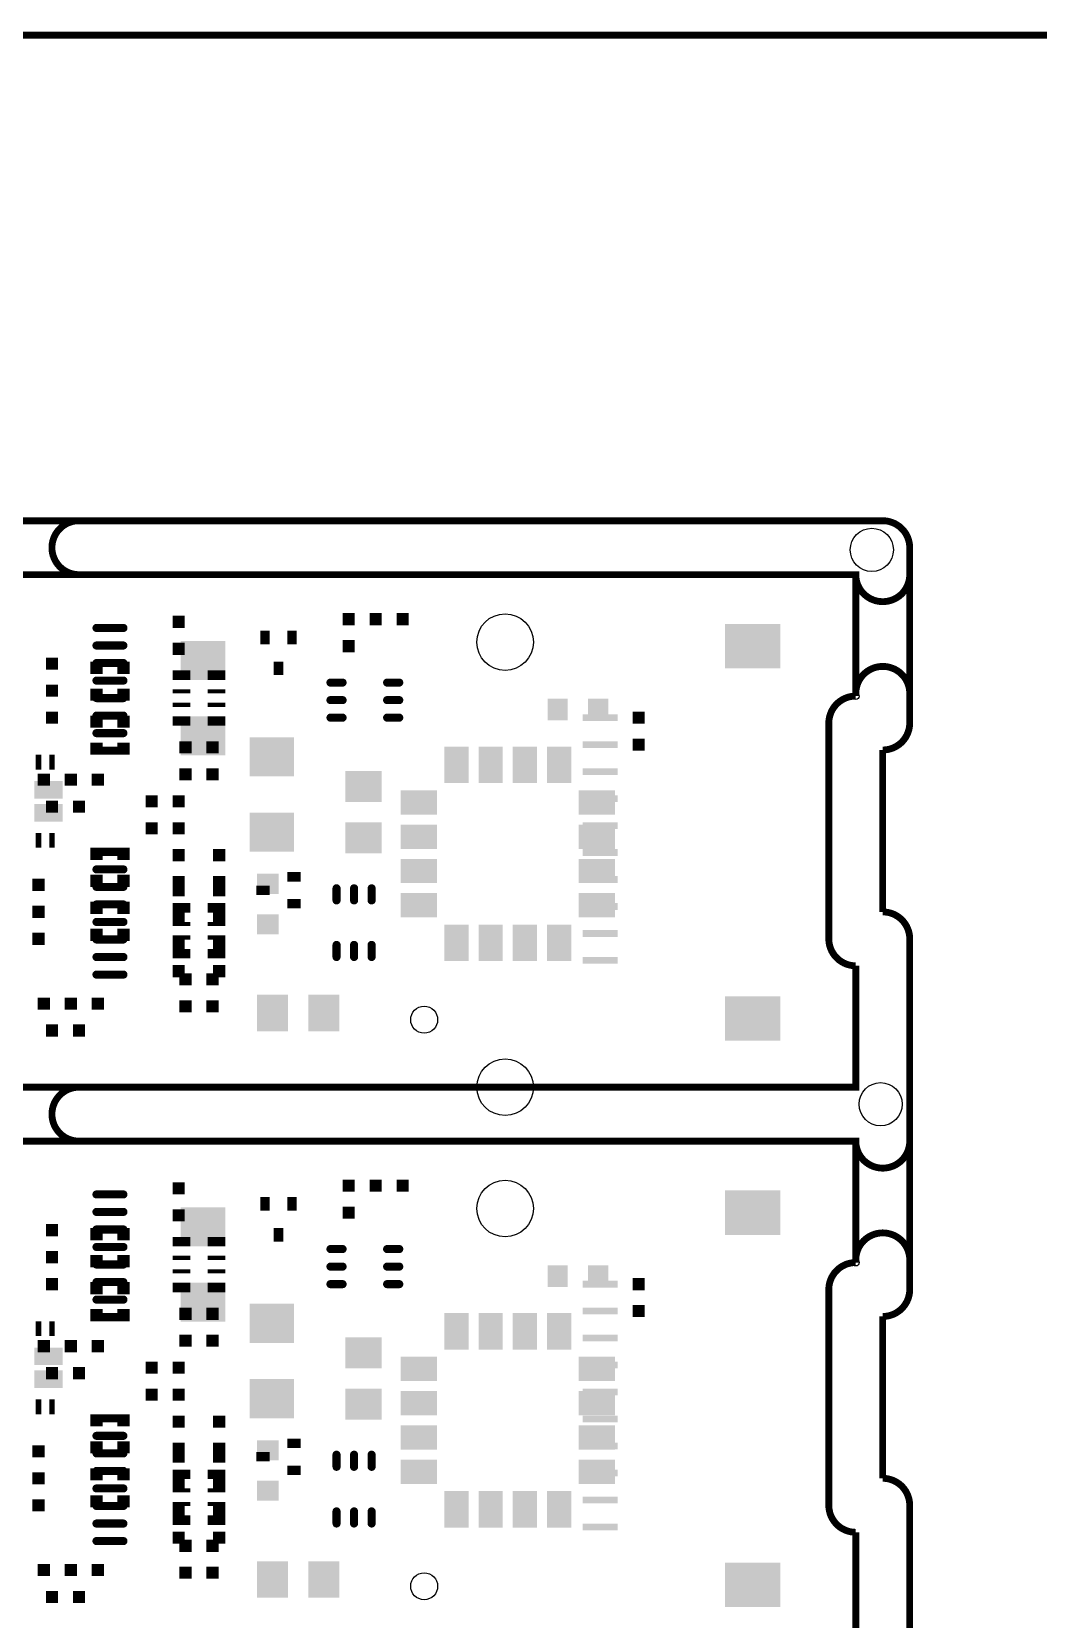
# Model space of a CAD drawing. Header units: inches. Extents: x -27 to 277, y -39 to 189.
# Drawn here: x 87.5 to 124.8, y 129.3 to 188.1 of the extents above; entities that cross this region are included whole.
import ezdxf

# ---------------------------------------------------------------- set-up
doc = ezdxf.new("R2010")
doc.units = ezdxf.units.IN
doc.header["$MEASUREMENT"] = 0
doc.layers.get('0').update_dxf_attribs({"color": 1})
for name, color, linetype in [('11_SPB', 52, 'Continuous'), ('12_SPT', 92, 'Continuous'), ('5_OL', 132, 'Continuous')]:
    doc.layers.add(name, color=color, linetype=linetype)

# ---------------------------------------------------------------- blocks, each defined once
blk = doc.blocks.new('D43ROUND0_254X0_254')
blk.add_circle((0, 0), 0.127)
blk = doc.blocks.new('D44ROUND2_10058X2_10058')
blk.add_circle((0, 0), 1.05)
blk = doc.blocks.new('D47ROUND1_6002X1_6002')
blk.add_circle((0, 0), 0.8)
blk = doc.blocks.new('D178OBLONG1_3X0_3', base_point=(0.65, 0.15))
at = {"const_width": 0.15}
blk.add_lwpolyline([(0.15, 0.225, 1), (0.15, 0.075), (1.15, 0.075, 1), (1.15, 0.225), (0.15, 0.225)], format="xyb", dxfattribs=at)
blk = doc.blocks.new('D177SQUARE0_45001X0_45001')
blk.add_solid([(-0.225005, -0.225005), (0.225005, -0.225005), (-0.225005, 0.225005), (0.225005, 0.225005)])
blk = doc.blocks.new('D181RECTANGLE0_65001X0_15001')
blk.add_solid([(-0.325005, -0.075005), (0.325005, -0.075005), (-0.325005, 0.075005), (0.325005, 0.075005)])
blk = doc.blocks.new('D182RECTANGLE0_65001X0_35001')
blk.add_solid([(-0.325005, -0.175005), (0.325005, -0.175005), (-0.325005, 0.175005), (0.325005, 0.175005)])
blk = doc.blocks.new('D183OBLONG0_75001X0_3', base_point=(0.375, 0.15))
at = {"const_width": 0.15}
blk.add_lwpolyline([(0.15, 0.225, 1), (0.15, 0.075), (0.60001, 0.075, 1), (0.60001, 0.225), (0.15, 0.225)], format="xyb", dxfattribs=at)
blk = doc.blocks.new('D185RECTANGLE1_15001X1_35001')
blk.add_solid([(-0.575005, -0.675005), (0.575005, -0.675005), (-0.575005, 0.675005), (0.575005, 0.675005)])
blk = doc.blocks.new('D188OBLONG0_3X0_75001', base_point=(0.15, 0.375))
at = {"const_width": 0.15}
blk.add_lwpolyline([(0.075, 0.15, 1), (0.225, 0.15), (0.225, 0.60001, 1), (0.075, 0.60001), (0.075, 0.15)], format="xyb", dxfattribs=at)
blk = doc.blocks.new('D191RECTANGLE1_65001X1_45001')
blk.add_solid([(-0.825005, -0.725005), (0.825005, -0.725005), (-0.825005, 0.725005), (0.825005, 0.725005)])
blk = doc.blocks.new('D192RECTANGLE1_35001X1_15001')
blk.add_solid([(-0.675005, -0.575005), (0.675005, -0.575005), (-0.675005, 0.575005), (0.675005, 0.575005)])
blk = doc.blocks.new('D193RECTANGLE0_5X0_35001')
blk.add_solid([(-0.25, -0.175005), (0.25, -0.175005), (-0.25, 0.175005), (0.25, 0.175005)])
blk = doc.blocks.new('D184RECTANGLE0_75001X0_8')
blk.add_solid([(-0.375005, -0.4), (0.375005, -0.4), (-0.375005, 0.4), (0.375005, 0.4)])
blk = doc.blocks.new('D196RECTANGLE0_9X1_35001')
blk.add_solid([(-0.45, -0.675005), (0.45, -0.675005), (-0.45, 0.675005), (0.45, 0.675005)])
blk = doc.blocks.new('D197RECTANGLE1_35001X0_9')
blk.add_solid([(-0.675005, -0.45), (0.675005, -0.45), (-0.675005, 0.45), (0.675005, 0.45)])
blk = doc.blocks.new('D198RECTANGLE0_35001X0_5')
blk.add_solid([(-0.175005, -0.25), (0.175005, -0.25), (-0.175005, 0.25), (0.175005, 0.25)])
blk = doc.blocks.new('D45ROUND1X1')
blk.add_circle((0, 0), 0.5)
blk = doc.blocks.new('D203RECTANGLE0_2X0_55001')
blk.add_solid([(-0.1, -0.275005), (0.1, -0.275005), (-0.1, 0.275005), (0.1, 0.275005)])
blk = doc.blocks.new('D204RECTANGLE2_05001X1_65001')
blk.add_solid([(-1.025005, -0.825005), (1.025005, -0.825005), (-1.025005, 0.825005), (1.025005, 0.825005)])
blk = doc.blocks.new('D205RECTANGLE1_3X0_25001')
blk.add_solid([(-0.65, -0.125005), (0.65, -0.125005), (-0.65, 0.125005), (0.65, 0.125005)])
blk = doc.blocks.new('D179RECTANGLE0_8X0_75001')
blk.add_solid([(-0.4, -0.375005), (0.4, -0.375005), (-0.4, 0.375005), (0.4, 0.375005)])
blk = doc.blocks.new('D211RECTANGLE1_05001X0_65001')
blk.add_solid([(-0.525005, -0.325005), (0.525005, -0.325005), (-0.525005, 0.325005), (0.525005, 0.325005)])

msp = doc.modelspace()

# ---------------------------------------------------------------- linework, layer by layer
at = {"layer": '5_OL', "const_width": 0.254}
for points in [[(274.1295, 188.00064), (-24.5999, 188.00064)], [(25.07996, 169.99966), (118.999, 169.99966)], [(119.99976, 168.9989), (119.99976, 162.49904)], [(118.00078, 163.4998), (118.00078, 168.00068), (26.08072, 168.00068), (26.08072, 165.49878)], [(118.00078, 163.4998), (118.00078, 168.00068), (26.08072, 168.00068), (26.08072, 165.49878)], [(117.00002, 154.50058), (117.00002, 162.49904)], [(117.00002, 154.50058), (117.00002, 162.49904)], [(118.999, 161.50082), (118.999, 155.4988)], [(119.99976, 154.50058), (119.99976, 141.50086)], [(11.0998, 150.29942), (11.0998, 148.99894), (118.00078, 148.99894), (118.00078, 153.49982)], [(11.0998, 150.29942), (11.0998, 148.99894), (118.00078, 148.99894), (118.00078, 153.49982)], [(118.00078, 142.49908), (118.00078, 146.99996), (26.08072, 146.99996), (26.08072, 144.5006)], [(118.00078, 142.49908), (118.00078, 146.99996), (26.08072, 146.99996), (26.08072, 144.5006)], [(117.00002, 133.49986), (117.00002, 141.50086)], [(117.00002, 133.49986), (117.00002, 141.50086)], [(118.999, 140.5001), (118.999, 134.50062)], [(119.99976, 133.49986), (119.99976, 120.50014)], [(11.0998, 129.2987), (11.0998, 128.00076), (118.00078, 128.00076), (118.00078, 132.4991)], [(11.0998, 129.30124), (11.0998, 128.00076), (118.00078, 128.00076), (118.00078, 132.4991)]]:
    msp.add_lwpolyline(points, dxfattribs=at)
for points in [[(88.19896, 168.9989, -0.414214), (89.19972, 169.99966)], [(118.999, 169.99966, -0.414214), (119.99976, 168.9989)], [(89.19972, 168.00068, -0.41347), (88.19896, 168.9989)], [(118.999, 166.99992, -0.414214), (118.00078, 168.00068)], [(119.99976, 168.00068, -0.414214), (118.999, 166.99992)], [(118.00078, 163.59886, -0.41347), (118.999, 164.59962)], [(118.999, 164.59962, -0.414214), (119.99976, 163.59886)], [(117.00002, 162.49904, -0.414214), (118.00078, 163.4998)], [(117.00002, 162.49904, -0.414214), (118.00078, 163.4998)], [(119.99976, 162.49904, -0.414214), (118.999, 161.50082)], [(118.999, 155.4988, -0.41347), (119.99976, 154.50058)], [(118.00078, 153.49982, -0.414214), (117.00002, 154.50058)], [(118.00078, 153.49982, -0.414214), (117.00002, 154.50058)], [(88.19896, 148.00072, -0.414214), (89.19972, 148.99894)], [(88.19896, 148.00072, -0.414214), (89.19972, 148.99894)], [(89.19972, 146.99996, -0.414214), (88.19896, 148.00072)], [(89.19972, 146.99996, -0.414214), (88.19896, 148.00072)], [(118.999, 145.9992, -0.414214), (118.00078, 146.99996)], [(118.999, 145.9992, -0.414214), (118.00078, 146.99996)], [(119.99976, 146.99996, -0.414214), (118.999, 145.9992)], [(119.99976, 146.99996, -0.414214), (118.999, 145.9992)], [(118.00078, 142.60068, -0.413469), (118.999, 143.5989)], [(118.00078, 142.60068, -0.413469), (118.999, 143.5989)], [(118.999, 143.5989, -0.41347), (119.99976, 142.60068)], [(118.999, 143.5989, -0.41347), (119.99976, 142.60068)], [(117.00002, 141.50086, -0.414214), (118.00078, 142.49908)], [(117.00002, 141.50086, -0.414214), (118.00078, 142.49908)], [(119.99976, 141.50086, -0.414214), (118.999, 140.5001)], [(118.999, 134.50062, -0.414214), (119.99976, 133.49986)], [(118.00078, 132.4991, -0.414214), (117.00002, 133.49986)], [(118.00078, 132.4991, -0.414214), (117.00002, 133.49986)]]:
    msp.add_lwpolyline(points, format="xyb", dxfattribs=at)

# ---------------------------------------------------------------- block references
at = {"layer": '11_SPB'}
for name, p in [('D177SQUARE0_45001X0_45001', (99.1997, 166.34968)), ('D177SQUARE0_45001X0_45001', (100.20046, 166.34968)), ('D177SQUARE0_45001X0_45001', (101.20122, 166.34968)), ('D178OBLONG1_3X0_3', (90.35034, 166.02456)), ('D177SQUARE0_45001X0_45001', (92.9005, 166.25062)), ('D178OBLONG1_3X0_3', (90.35034, 165.37432)), ('D177SQUARE0_45001X0_45001', (92.9005, 165.24986)), ('D198RECTANGLE0_35001X0_5', (96.1009, 165.67404)), ('D198RECTANGLE0_35001X0_5', (97.09912, 165.67404)), ('D177SQUARE0_45001X0_45001', (99.1997, 165.34892)), ('D178OBLONG1_3X0_3', (90.35034, 164.72408)), ('D178OBLONG1_3X0_3', (90.35034, 164.07384)), ('D182RECTANGLE0_65001X0_35001', (92.99956, 164.2745)), ('D182RECTANGLE0_65001X0_35001', (94.30004, 164.2745)), ('D198RECTANGLE0_35001X0_5', (96.59874, 164.52596)), ('D181RECTANGLE0_65001X0_15001', (92.99956, 163.67506)), ('D181RECTANGLE0_65001X0_15001', (94.30004, 163.67506)), ('D183OBLONG0_75001X0_3', (98.75012, 164.00018)), ('D183OBLONG0_75001X0_3', (100.8507, 164.00018)), ('D178OBLONG1_3X0_3', (90.35034, 163.4236)), ('D181RECTANGLE0_65001X0_15001', (92.99956, 163.17468)), ('D181RECTANGLE0_65001X0_15001', (94.30004, 163.17468)), ('D183OBLONG0_75001X0_3', (98.75012, 163.34994)), ('D183OBLONG0_75001X0_3', (100.8507, 163.34994)), ('D184RECTANGLE0_75001X0_8', (106.94924, 162.99942)), ('D184RECTANGLE0_75001X0_8', (108.45038, 162.99942)), ('D178OBLONG1_3X0_3', (90.35034, 162.7759)), ('D182RECTANGLE0_65001X0_35001', (92.99956, 162.57524)), ('D182RECTANGLE0_65001X0_35001', (94.30004, 162.57524)), ('D183OBLONG0_75001X0_3', (98.75012, 162.6997)), ('D183OBLONG0_75001X0_3', (100.8507, 162.6997)), ('D177SQUARE0_45001X0_45001', (109.94898, 162.6997)), ('D178OBLONG1_3X0_3', (90.35034, 162.12566)), ('D191RECTANGLE1_65001X1_45001', (96.34982, 161.24682)), ('D177SQUARE0_45001X0_45001', (109.94898, 161.69894)), ('D178OBLONG1_3X0_3', (90.35034, 161.47542)), ('D177SQUARE0_45001X0_45001', (93.14942, 161.59988)), ('D177SQUARE0_45001X0_45001', (94.15018, 161.59988)), ('D196RECTANGLE0_9X1_35001', (103.19512, 160.94964)), ('D196RECTANGLE0_9X1_35001', (104.46512, 160.94964)), ('D196RECTANGLE0_9X1_35001', (105.73512, 160.94964)), ('D196RECTANGLE0_9X1_35001', (107.00512, 160.94964)), ('D177SQUARE0_45001X0_45001', (93.14942, 160.59912)), ('D177SQUARE0_45001X0_45001', (94.15018, 160.59912)), ('D192RECTANGLE1_35001X1_15001', (99.75088, 160.15208)), ('D177SQUARE0_45001X0_45001', (87.89924, 160.401)), ('D177SQUARE0_45001X0_45001', (88.9, 160.401)), ('D177SQUARE0_45001X0_45001', (89.90076, 160.401)), ('D177SQUARE0_45001X0_45001', (88.19896, 159.40024)), ('D177SQUARE0_45001X0_45001', (89.19972, 159.40024)), ('D177SQUARE0_45001X0_45001', (91.89974, 159.6009)), ('D177SQUARE0_45001X0_45001', (92.9005, 159.6009)), ('D197RECTANGLE1_35001X0_9', (101.80066, 159.55518)), ('D197RECTANGLE1_35001X0_9', (108.39958, 159.55518)), ('D191RECTANGLE1_65001X1_45001', (96.34982, 158.45282)), ('D177SQUARE0_45001X0_45001', (91.89974, 158.60014)), ('D177SQUARE0_45001X0_45001', (92.9005, 158.60014)), ('D192RECTANGLE1_35001X1_15001', (99.75088, 158.24708)), ('D197RECTANGLE1_35001X0_9', (101.80066, 158.28518)), ('D197RECTANGLE1_35001X0_9', (108.39958, 158.28518)), ('D178OBLONG1_3X0_3', (90.35034, 157.72384)), ('D177SQUARE0_45001X0_45001', (92.9005, 157.59938)), ('D177SQUARE0_45001X0_45001', (94.3991, 157.59938)), ('D178OBLONG1_3X0_3', (90.35034, 157.0736)), ('D197RECTANGLE1_35001X0_9', (101.80066, 157.01518)), ('D197RECTANGLE1_35001X0_9', (108.39958, 157.01518)), ('D178OBLONG1_3X0_3', (90.35034, 156.4259)), ('D177SQUARE0_45001X0_45001', (92.9005, 156.59862)), ('D177SQUARE0_45001X0_45001', (94.3991, 156.59862)), ('D193RECTANGLE0_5X0_35001', (97.17532, 156.79928)), ('D193RECTANGLE0_5X0_35001', (96.0247, 156.2989)), ('D193RECTANGLE0_5X0_35001', (97.17532, 155.80106)), ('D188OBLONG0_3X0_75001', (98.75012, 156.14904)), ('D188OBLONG0_3X0_75001', (99.40036, 156.14904)), ('D188OBLONG0_3X0_75001', (100.0506, 156.14904)), ('D197RECTANGLE1_35001X0_9', (101.80066, 155.74518)), ('D197RECTANGLE1_35001X0_9', (108.39958, 155.74518)), ('D178OBLONG1_3X0_3', (90.35034, 155.77566)), ('D182RECTANGLE0_65001X0_35001', (92.99956, 155.64866)), ('D182RECTANGLE0_65001X0_35001', (94.30004, 155.64866)), ('D178OBLONG1_3X0_3', (90.35034, 155.12542)), ('D181RECTANGLE0_65001X0_15001', (92.99956, 155.04922)), ('D181RECTANGLE0_65001X0_15001', (94.30004, 155.04922)), ('D196RECTANGLE0_9X1_35001', (103.19512, 154.35072)), ('D196RECTANGLE0_9X1_35001', (104.46512, 154.35072)), ('D196RECTANGLE0_9X1_35001', (105.73512, 154.35072)), ('D196RECTANGLE0_9X1_35001', (107.00512, 154.35072)), ('D178OBLONG1_3X0_3', (90.35034, 154.47518)), ('D181RECTANGLE0_65001X0_15001', (92.99956, 154.54884)), ('D181RECTANGLE0_65001X0_15001', (94.30004, 154.54884)), ('D188OBLONG0_3X0_75001', (98.75012, 154.051)), ('D188OBLONG0_3X0_75001', (99.40036, 154.051)), ('D188OBLONG0_3X0_75001', (100.0506, 154.051)), ('D178OBLONG1_3X0_3', (90.35034, 153.82494)), ('D182RECTANGLE0_65001X0_35001', (92.99956, 153.9494)), ('D182RECTANGLE0_65001X0_35001', (94.30004, 153.9494)), ('D178OBLONG1_3X0_3', (90.35034, 153.1747)), ('D177SQUARE0_45001X0_45001', (93.14942, 152.99944)), ('D177SQUARE0_45001X0_45001', (94.15018, 152.99944)), ('D177SQUARE0_45001X0_45001', (87.89924, 152.10028)), ('D177SQUARE0_45001X0_45001', (88.9, 152.10028)), ('D177SQUARE0_45001X0_45001', (89.90076, 152.10028)), ('D177SQUARE0_45001X0_45001', (93.14942, 151.99868)), ('D177SQUARE0_45001X0_45001', (94.15018, 151.99868)), ('D185RECTANGLE1_15001X1_35001', (96.37268, 151.74976)), ('D185RECTANGLE1_15001X1_35001', (98.27768, 151.74976)), ('D45ROUND1X1', (101.99878, 151.50084)), ('D177SQUARE0_45001X0_45001', (88.19896, 151.09952)), ('D177SQUARE0_45001X0_45001', (89.19972, 151.09952)), ('D177SQUARE0_45001X0_45001', (92.9005, 145.2499)), ('D177SQUARE0_45001X0_45001', (99.1997, 145.34896)), ('D177SQUARE0_45001X0_45001', (100.20046, 145.34896)), ('D177SQUARE0_45001X0_45001', (101.20122, 145.34896)), ('D178OBLONG1_3X0_3', (90.35034, 145.02384)), ('D198RECTANGLE0_35001X0_5', (96.1009, 144.67586)), ('D198RECTANGLE0_35001X0_5', (97.09912, 144.67586)), ('D178OBLONG1_3X0_3', (90.35034, 144.37614)), ('D177SQUARE0_45001X0_45001', (92.9005, 144.24914)), ('D177SQUARE0_45001X0_45001', (99.1997, 144.35074)), ('D178OBLONG1_3X0_3', (90.35034, 143.7259)), ('D198RECTANGLE0_35001X0_5', (96.59874, 143.52524)), ('D178OBLONG1_3X0_3', (90.35034, 143.07566)), ('D182RECTANGLE0_65001X0_35001', (92.99956, 143.27378)), ('D182RECTANGLE0_65001X0_35001', (94.30004, 143.27378)), ('D183OBLONG0_75001X0_3', (98.75012, 142.99946)), ('D183OBLONG0_75001X0_3', (100.8507, 142.99946)), ('D178OBLONG1_3X0_3', (90.35034, 142.42542)), ('D181RECTANGLE0_65001X0_15001', (92.99956, 142.67434)), ('D181RECTANGLE0_65001X0_15001', (94.30004, 142.67434)), ('D183OBLONG0_75001X0_3', (98.75012, 142.34922)), ('D183OBLONG0_75001X0_3', (100.8507, 142.34922)), ('D178OBLONG1_3X0_3', (90.35034, 141.77518)), ('D181RECTANGLE0_65001X0_15001', (92.99956, 142.17396)), ('D181RECTANGLE0_65001X0_15001', (94.30004, 142.17396)), ('D183OBLONG0_75001X0_3', (98.75012, 141.69898)), ('D183OBLONG0_75001X0_3', (100.8507, 141.69898)), ('D184RECTANGLE0_75001X0_8', (106.94924, 141.9987)), ('D184RECTANGLE0_75001X0_8', (108.45038, 141.9987)), ('D177SQUARE0_45001X0_45001', (109.94898, 141.69898)), ('D178OBLONG1_3X0_3', (90.35034, 141.12494)), ('D182RECTANGLE0_65001X0_35001', (92.99956, 141.57452)), ('D182RECTANGLE0_65001X0_35001', (94.30004, 141.57452)), ('D177SQUARE0_45001X0_45001', (93.14942, 140.59916)), ('D177SQUARE0_45001X0_45001', (94.15018, 140.59916)), ('D191RECTANGLE1_65001X1_45001', (96.34982, 140.2461)), ('D177SQUARE0_45001X0_45001', (109.94898, 140.70076)), ('D178OBLONG1_3X0_3', (90.35034, 140.4747)), ('D196RECTANGLE0_9X1_35001', (103.19512, 139.94892)), ('D196RECTANGLE0_9X1_35001', (104.46512, 139.94892)), ('D196RECTANGLE0_9X1_35001', (105.73512, 139.94892)), ('D196RECTANGLE0_9X1_35001', (107.00512, 139.94892)), ('D177SQUARE0_45001X0_45001', (87.89924, 139.40028)), ('D177SQUARE0_45001X0_45001', (88.9, 139.40028)), ('D177SQUARE0_45001X0_45001', (89.90076, 139.40028)), ('D177SQUARE0_45001X0_45001', (93.14942, 139.60094)), ('D177SQUARE0_45001X0_45001', (94.15018, 139.60094)), ('D192RECTANGLE1_35001X1_15001', (99.75088, 139.15136)), ('D197RECTANGLE1_35001X0_9', (101.80066, 138.55446)), ('D197RECTANGLE1_35001X0_9', (108.39958, 138.55446)), ('D177SQUARE0_45001X0_45001', (88.19896, 138.39952)), ('D177SQUARE0_45001X0_45001', (89.19972, 138.39952)), ('D177SQUARE0_45001X0_45001', (91.89974, 138.60018)), ('D177SQUARE0_45001X0_45001', (92.9005, 138.60018)), ('D177SQUARE0_45001X0_45001', (91.89974, 137.59942)), ('D177SQUARE0_45001X0_45001', (92.9005, 137.59942)), ('D191RECTANGLE1_65001X1_45001', (96.34982, 137.4521)), ('D192RECTANGLE1_35001X1_15001', (99.75088, 137.24636)), ('D197RECTANGLE1_35001X0_9', (101.80066, 137.28446)), ('D197RECTANGLE1_35001X0_9', (108.39958, 137.28446)), ('D178OBLONG1_3X0_3', (90.35034, 136.72566)), ('D177SQUARE0_45001X0_45001', (92.9005, 136.59866)), ('D177SQUARE0_45001X0_45001', (94.3991, 136.59866)), ('D178OBLONG1_3X0_3', (90.35034, 136.07542)), ('D193RECTANGLE0_5X0_35001', (97.17532, 135.8011)), ('D197RECTANGLE1_35001X0_9', (101.80066, 136.01446)), ('D197RECTANGLE1_35001X0_9', (108.39958, 136.01446)), ('D178OBLONG1_3X0_3', (90.35034, 135.42518)), ('D177SQUARE0_45001X0_45001', (92.9005, 135.60044)), ('D177SQUARE0_45001X0_45001', (94.3991, 135.60044)), ('D193RECTANGLE0_5X0_35001', (96.0247, 135.30072)), ('D188OBLONG0_3X0_75001', (98.75012, 135.15086)), ('D188OBLONG0_3X0_75001', (99.40036, 135.15086)), ('D188OBLONG0_3X0_75001', (100.0506, 135.15086)), ('D178OBLONG1_3X0_3', (90.35034, 134.77494)), ('D182RECTANGLE0_65001X0_35001', (92.99956, 134.65048)), ('D182RECTANGLE0_65001X0_35001', (94.30004, 134.65048)), ('D193RECTANGLE0_5X0_35001', (97.17532, 134.80034)), ('D197RECTANGLE1_35001X0_9', (101.80066, 134.74446)), ('D197RECTANGLE1_35001X0_9', (108.39958, 134.74446)), ('D178OBLONG1_3X0_3', (90.35034, 134.1247)), ('D178OBLONG1_3X0_3', (90.35034, 133.47446)), ('D181RECTANGLE0_65001X0_15001', (92.99956, 134.05104)), ('D181RECTANGLE0_65001X0_15001', (92.99956, 133.55066)), ('D181RECTANGLE0_65001X0_15001', (94.30004, 134.05104)), ('D181RECTANGLE0_65001X0_15001', (94.30004, 133.55066)), ('D196RECTANGLE0_9X1_35001', (103.19512, 133.35)), ('D196RECTANGLE0_9X1_35001', (104.46512, 133.35)), ('D196RECTANGLE0_9X1_35001', (105.73512, 133.35)), ('D196RECTANGLE0_9X1_35001', (107.00512, 133.35)), ('D182RECTANGLE0_65001X0_35001', (92.99956, 132.94868)), ('D182RECTANGLE0_65001X0_35001', (94.30004, 132.94868)), ('D188OBLONG0_3X0_75001', (98.75012, 133.05028)), ('D188OBLONG0_3X0_75001', (99.40036, 133.05028)), ('D188OBLONG0_3X0_75001', (100.0506, 133.05028)), ('D178OBLONG1_3X0_3', (90.35034, 132.82422)), ('D178OBLONG1_3X0_3', (90.35034, 132.17398)), ('D177SQUARE0_45001X0_45001', (93.14942, 131.99872)), ('D177SQUARE0_45001X0_45001', (94.15018, 131.99872)), ('D177SQUARE0_45001X0_45001', (87.89924, 131.09956)), ('D177SQUARE0_45001X0_45001', (88.9, 131.09956)), ('D177SQUARE0_45001X0_45001', (89.90076, 131.09956)), ('D185RECTANGLE1_15001X1_35001', (96.37268, 130.74904)), ('D185RECTANGLE1_15001X1_35001', (98.27768, 130.74904)), ('D177SQUARE0_45001X0_45001', (93.14942, 131.0005)), ('D177SQUARE0_45001X0_45001', (94.15018, 131.0005)), ('D45ROUND1X1', (101.99878, 130.50012)), ('D177SQUARE0_45001X0_45001', (88.19896, 130.0988)), ('D177SQUARE0_45001X0_45001', (89.19972, 130.0988))]:
    msp.add_blockref(name, p, dxfattribs=at)
at = {"layer": '12_SPT'}
for name, p in [('D204RECTANGLE2_05001X1_65001', (114.18062, 165.34892)), ('D191RECTANGLE1_65001X1_45001', (93.79966, 164.8206)), ('D177SQUARE0_45001X0_45001', (88.19896, 164.69868)), ('D177SQUARE0_45001X0_45001', (89.84996, 164.54882)), ('D177SQUARE0_45001X0_45001', (90.85072, 164.54882)), ('D177SQUARE0_45001X0_45001', (88.19896, 163.70046)), ('D177SQUARE0_45001X0_45001', (89.84996, 163.5506)), ('D177SQUARE0_45001X0_45001', (90.85072, 163.5506)), ('D177SQUARE0_45001X0_45001', (88.19896, 162.6997)), ('D177SQUARE0_45001X0_45001', (89.84996, 162.54984)), ('D177SQUARE0_45001X0_45001', (90.85072, 162.54984)), ('D191RECTANGLE1_65001X1_45001', (93.79966, 162.0266)), ('D205RECTANGLE1_3X0_25001', (108.51896, 162.6997)), ('D203RECTANGLE0_2X0_55001', (87.70112, 161.0487)), ('D203RECTANGLE0_2X0_55001', (88.19896, 161.0487)), ('D177SQUARE0_45001X0_45001', (89.84996, 161.54908)), ('D177SQUARE0_45001X0_45001', (90.85072, 161.54908)), ('D205RECTANGLE1_3X0_25001', (108.51896, 161.69894)), ('D205RECTANGLE1_3X0_25001', (108.51896, 160.70072)), ('D211RECTANGLE1_05001X0_65001', (88.0745, 160.02508)), ('D211RECTANGLE1_05001X0_65001', (88.0745, 159.17418)), ('D205RECTANGLE1_3X0_25001', (108.51896, 159.69996)), ('D203RECTANGLE0_2X0_55001', (87.70112, 158.15056)), ('D203RECTANGLE0_2X0_55001', (88.19896, 158.15056)), ('D205RECTANGLE1_3X0_25001', (108.51896, 158.6992)), ('D177SQUARE0_45001X0_45001', (89.84996, 157.65018)), ('D177SQUARE0_45001X0_45001', (90.85072, 157.65018)), ('D205RECTANGLE1_3X0_25001', (108.51896, 157.70098)), ('D177SQUARE0_45001X0_45001', (87.70112, 156.49956)), ('D177SQUARE0_45001X0_45001', (89.84996, 156.64942)), ('D177SQUARE0_45001X0_45001', (90.85072, 156.64942)), ('D179RECTANGLE0_8X0_75001', (96.19996, 156.5402)), ('D205RECTANGLE1_3X0_25001', (108.51896, 156.70022)), ('D177SQUARE0_45001X0_45001', (92.9005, 156.2989)), ('D177SQUARE0_45001X0_45001', (94.3991, 156.2989)), ('D177SQUARE0_45001X0_45001', (87.70112, 155.4988)), ('D177SQUARE0_45001X0_45001', (89.84996, 155.64866)), ('D177SQUARE0_45001X0_45001', (90.85072, 155.64866)), ('D177SQUARE0_45001X0_45001', (92.9005, 155.30068)), ('D177SQUARE0_45001X0_45001', (94.3991, 155.30068)), ('D179RECTANGLE0_8X0_75001', (96.19996, 155.03906)), ('D205RECTANGLE1_3X0_25001', (108.51896, 155.69946)), ('D177SQUARE0_45001X0_45001', (89.84996, 154.65044)), ('D177SQUARE0_45001X0_45001', (90.85072, 154.65044)), ('D205RECTANGLE1_3X0_25001', (108.51896, 154.6987)), ('D177SQUARE0_45001X0_45001', (87.70112, 154.50058)), ('D177SQUARE0_45001X0_45001', (92.9005, 154.29992)), ('D177SQUARE0_45001X0_45001', (94.3991, 154.29992)), ('D205RECTANGLE1_3X0_25001', (108.51896, 153.70048)), ('D177SQUARE0_45001X0_45001', (92.9005, 153.29916)), ('D177SQUARE0_45001X0_45001', (94.3991, 153.29916)), ('D45ROUND1X1', (101.99878, 151.50084)), ('D204RECTANGLE2_05001X1_65001', (114.18062, 151.5491)), ('D204RECTANGLE2_05001X1_65001', (114.18062, 144.35074)), ('D191RECTANGLE1_65001X1_45001', (93.79966, 143.82242)), ('D177SQUARE0_45001X0_45001', (88.19896, 143.7005)), ('D177SQUARE0_45001X0_45001', (89.84996, 143.55064)), ('D177SQUARE0_45001X0_45001', (90.85072, 143.55064)), ('D177SQUARE0_45001X0_45001', (88.19896, 142.69974)), ('D177SQUARE0_45001X0_45001', (89.84996, 142.54988)), ('D177SQUARE0_45001X0_45001', (90.85072, 142.54988)), ('D177SQUARE0_45001X0_45001', (88.19896, 141.69898)), ('D177SQUARE0_45001X0_45001', (89.84996, 141.54912)), ('D177SQUARE0_45001X0_45001', (90.85072, 141.54912)), ('D191RECTANGLE1_65001X1_45001', (93.79966, 141.02842)), ('D205RECTANGLE1_3X0_25001', (108.51896, 141.69898)), ('D177SQUARE0_45001X0_45001', (89.84996, 140.5509)), ('D177SQUARE0_45001X0_45001', (90.85072, 140.5509)), ('D205RECTANGLE1_3X0_25001', (108.51896, 140.70076)), ('D203RECTANGLE0_2X0_55001', (87.70112, 140.05052)), ('D203RECTANGLE0_2X0_55001', (88.19896, 140.05052)), ('D205RECTANGLE1_3X0_25001', (108.51896, 139.7)), ('D211RECTANGLE1_05001X0_65001', (88.0745, 139.02436)), ('D211RECTANGLE1_05001X0_65001', (88.0745, 138.176)), ('D205RECTANGLE1_3X0_25001', (108.51896, 138.69924)), ('D205RECTANGLE1_3X0_25001', (108.51896, 137.70102)), ('D203RECTANGLE0_2X0_55001', (87.70112, 137.14984)), ('D203RECTANGLE0_2X0_55001', (88.19896, 137.14984)), ('D177SQUARE0_45001X0_45001', (89.84996, 136.64946)), ('D177SQUARE0_45001X0_45001', (90.85072, 136.64946)), ('D205RECTANGLE1_3X0_25001', (108.51896, 136.70026)), ('D177SQUARE0_45001X0_45001', (87.70112, 135.49884)), ('D177SQUARE0_45001X0_45001', (89.84996, 135.6487)), ('D177SQUARE0_45001X0_45001', (90.85072, 135.6487)), ('D177SQUARE0_45001X0_45001', (92.9005, 135.30072)), ('D177SQUARE0_45001X0_45001', (94.3991, 135.30072)), ('D179RECTANGLE0_8X0_75001', (96.19996, 135.53948)), ('D205RECTANGLE1_3X0_25001', (108.51896, 135.6995)), ('D177SQUARE0_45001X0_45001', (89.84996, 134.65048)), ('D177SQUARE0_45001X0_45001', (90.85072, 134.65048)), ('D205RECTANGLE1_3X0_25001', (108.51896, 134.69874)), ('D177SQUARE0_45001X0_45001', (87.70112, 134.50062)), ('D177SQUARE0_45001X0_45001', (92.9005, 134.29996)), ('D177SQUARE0_45001X0_45001', (94.3991, 134.29996)), ('D179RECTANGLE0_8X0_75001', (96.19996, 134.04088)), ('D177SQUARE0_45001X0_45001', (87.70112, 133.49986)), ('D177SQUARE0_45001X0_45001', (89.84996, 133.64972)), ('D177SQUARE0_45001X0_45001', (90.85072, 133.64972)), ('D205RECTANGLE1_3X0_25001', (108.51896, 133.70052)), ('D177SQUARE0_45001X0_45001', (92.9005, 133.2992)), ('D177SQUARE0_45001X0_45001', (94.3991, 133.2992)), ('D177SQUARE0_45001X0_45001', (92.9005, 132.30098)), ('D177SQUARE0_45001X0_45001', (94.3991, 132.30098)), ('D205RECTANGLE1_3X0_25001', (108.51896, 132.69976)), ('D204RECTANGLE2_05001X1_65001', (114.18062, 130.55092)), ('D45ROUND1X1', (101.99878, 130.50012))]:
    msp.add_blockref(name, p, dxfattribs=at)
at = {"layer": '5_OL'}
for name, p in [('D47ROUND1_6002X1_6002', (118.59514, 168.92016)), ('D44ROUND2_10058X2_10058', (105.00106, 165.49878)), ('D43ROUND0_254X0_254', (118.00078, 163.4998)), ('D43ROUND0_254X0_254', (118.00078, 163.4998)), ('D44ROUND2_10058X2_10058', (105.00106, 148.99894)), ('D47ROUND1_6002X1_6002', (118.92026, 148.36902)), ('D44ROUND2_10058X2_10058', (105.00106, 144.5006)), ('D43ROUND0_254X0_254', (118.00078, 142.49908)), ('D43ROUND0_254X0_254', (118.00078, 142.49908))]:
    msp.add_blockref(name, p, dxfattribs=at)

doc.saveas('drawing.dxf')
